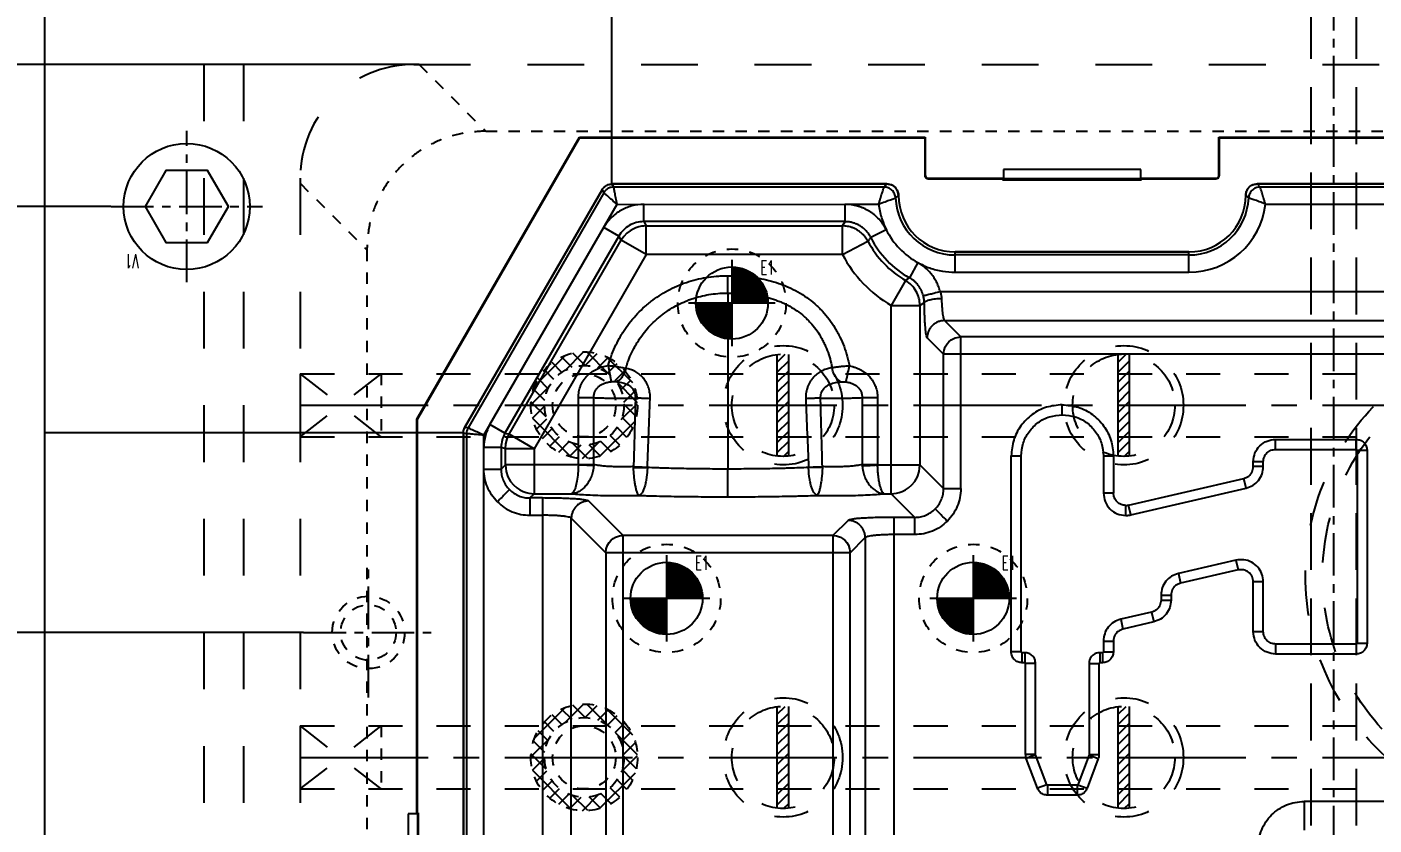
# Model space of a CAD drawing. Extents: x 14103 to 19353, y -3233 to 932.
# Drawn here: x 14376.8 to 14614, y 530.2 to 670.7 of the extents above; entities that cross this region are included whole.
import ezdxf
from ezdxf.enums import TextEntityAlignment as Align

# ---------------------------------------------------------------- set-up
doc = ezdxf.new("R2010")
doc.units = 0
doc.header["$LTSCALE"] = 20
doc.header["$MEASUREMENT"] = 0
for name, pattern in [('CENTER', [0.6, 0.375, -0.075, 0.075, -0.075]), ('HIDDEN', [0.2, 0.1, -0.1]), ('HIDDENX2', [0.75, 0.5, -0.25])]:
    doc.linetypes.add(name, pattern=pattern)
doc.layers.get('DEFPOINTS').update_dxf_attribs({"linetype": 'CONTINUOUS'})
for name, color, linetype in [('3a', 7, 'CONTINUOUS'), ('3a-ep', 7, 'CONTINUOUS'), ('AIR-POPPELS', 2, 'HIDDENX2'), ('DEFAULT_2', 8, 'HIDDEN'), ('DIM', 3, 'CONTINUOUS'), ('HIDDEN', 2, 'HIDDEN'), ('HOLD DOWN', 7, 'CONTINUOUS'), ('SCREW', 7, 'CONTINUOUS'), ('SUP', 4, 'HIDDEN'), ('WATER', 9, 'HIDDEN')]:
    doc.layers.add(name, color=color, linetype=linetype)
doc.styles.add('lxy2', font='txt.shx', dxfattribs={"width": 0.6})
doc.dimstyles.new('10', dxfattribs={"dimtxt": 10, "dimasz": 5, "dimexe": 2.5, "dimexo": 0, "dimgap": 1, "dimtad": 0, "dimdsep": 46, "dimtxsty": 'lxy2', "dimcen": -3, "dimclrd": 113, "dimclre": 113, "dimclrt": 3, "dimazin": 2, "dimtfac": 1, "dimtofl": 0, "dimtmove": 0, "dimatfit": 3, "dimfxl": 1, "dimtolj": 1, "dimtzin": 0, "dimarcsym": 0})

# ---------------------------------------------------------------- blocks, each defined once
blk = doc.blocks.new('*D125')
at = {"layer": 'DEFPOINTS', "color": 0}
for p in [(14184.04, 684.09), (14436.61, 684.09), (14749.94, 164.09)]:
    blk.add_point(p, dxfattribs=at)
at = {"layer": 'DIM', "color": 113, "lineweight": -2}
blk.add_line((14436.61, 684.09), (14184.04, 684.09), dxfattribs=at)
at = {"layer": 'DIM', "color": 3, "insert": (14175.54, 684.09), "char_height": 10, "attachment_point": 5, "style": 'lxy2'}
blk.add_mtext('\\A1;520', dxfattribs=at)
blk = doc.blocks.new('*D124')
at = {"layer": 'DEFPOINTS', "color": 0}
for p in [(14184.04, 709.09), (14399.94, 709.09), (14749.94, 164.09)]:
    blk.add_point(p, dxfattribs=at)
at = {"layer": 'DIM', "color": 113, "lineweight": -2}
blk.add_line((14399.94, 709.09), (14184.04, 709.09), dxfattribs=at)
at = {"layer": 'DIM', "color": 3, "insert": (14175.04, 709.09), "char_height": 10, "attachment_point": 5, "style": 'lxy2'}
blk.add_mtext('\\A1;545', dxfattribs=at)
blk = doc.blocks.new('*D123')
at = {"layer": 'DEFPOINTS', "color": 0}
for p in [(14184.04, 864.09), (14199.94, 864.09), (14749.94, 164.09)]:
    blk.add_point(p, dxfattribs=at)
at = {"layer": 'DIM', "color": 113, "lineweight": -2}
blk.add_line((14199.94, 864.09), (14184.04, 864.09), dxfattribs=at)
at = {"layer": 'DIM', "color": 3, "insert": (14176.04, 864.09), "char_height": 10, "attachment_point": 5, "style": 'lxy2'}
blk.add_mtext('\\A1;700', dxfattribs=at)
blk = doc.blocks.new('*D126')
at = {"layer": 'DEFPOINTS', "color": 0}
for p in [(14184.04, 639.09), (14391.61, 639.09), (14749.94, 164.09)]:
    blk.add_point(p, dxfattribs=at)
at = {"layer": 'DIM', "color": 113, "lineweight": -2}
blk.add_line((14391.61, 639.09), (14184.04, 639.09), dxfattribs=at)
at = {"layer": 'DIM', "color": 3, "insert": (14175.04, 639.09), "char_height": 10, "attachment_point": 5, "style": 'lxy2'}
blk.add_mtext('\\A1;475', dxfattribs=at)
blk = doc.blocks.new('*D122')
at = {"layer": 'DEFPOINTS', "color": 0}
for p in [(14184.04, 664.09), (14193.61, 664.09), (14749.94, 164.09)]:
    blk.add_point(p, dxfattribs=at)
at = {"layer": 'DIM', "color": 113, "lineweight": -2}
blk.add_line((14193.61, 664.09), (14184.04, 664.09), dxfattribs=at)
at = {"layer": 'DIM', "color": 3, "insert": (14176.04, 664.09), "char_height": 10, "attachment_point": 5, "style": 'lxy2'}
blk.add_mtext('\\A1;500', dxfattribs=at)
blk = doc.blocks.new('*D110')
at = {"layer": 'DEFPOINTS', "color": 0}
for p in [(14184.04, 664.09), (14445.86, 664.09), (14749.94, 164.09)]:
    blk.add_point(p, dxfattribs=at)
at = {"layer": 'DIM', "color": 113, "lineweight": -2}
blk.add_line((14445.86, 664.09), (14184.04, 664.09), dxfattribs=at)
at = {"layer": 'DIM', "color": 3, "insert": (14176.04, 664.09), "char_height": 10, "attachment_point": 5, "style": 'lxy2'}
blk.add_mtext('\\A1;500', dxfattribs=at)
blk = doc.blocks.new('*D83')
at = {"layer": 'DEFPOINTS', "color": 0}
for p in [(14184.04, 564.09), (14425.51, 564.09), (14749.94, 164.09)]:
    blk.add_point(p, dxfattribs=at)
at = {"layer": 'DIM', "color": 113, "lineweight": -2}
blk.add_line((14425.51, 564.09), (14184.04, 564.09), dxfattribs=at)
at = {"layer": 'DIM', "color": 3, "insert": (14176.04, 564.09), "char_height": 10, "attachment_point": 5, "style": 'lxy2'}
blk.add_mtext('\\A1;400', dxfattribs=at)
blk = doc.blocks.new('AC_LXY_BLK610')
at = {"layer": 'SCREW', "color": 1, "linetype": 'CENTER'}
for p, q in [((0, 13.33), (0, -13.34)), ((13.33, 0), (-13.34, 0))]:
    blk.add_line(p, q, dxfattribs=at)
at = {"layer": 'SCREW', "color": 0, "linetype": 'ByBlock'}
blk.add_lwpolyline([(-3.67, 6.35), (-7.33, 0), (-3.67, -6.35), (3.67, -6.35), (7.33, 0), (3.67, 6.35)], close=True, dxfattribs=at)
blk.add_circle((0, 0), 11.11, dxfattribs=at)
at = {"layer": 'SCREW', "style": 'lxy2', "width": 0.6}
blk.add_text('V1', height=2.5, dxfattribs=at).set_placement((9.63, 9.63), align=Align.MIDDLE_CENTER)

msp = doc.modelspace()

# ---------------------------------------------------------------- hatches: boundary and pattern name
at = {"layer": 'WATER', "linetype": 'ByBlock'}
h = msp.add_hatch(dxfattribs=at)
h.set_pattern_fill('ANSI37', color=256, scale=15, angle=90, style=0)
h.set_pattern_definition([(225, (15216.2355, 15809.0324), (-1.32582521, 1.32582521), []), (135, (15216.2355, 15809.0324), (1.32582521, 1.32582521), [])])
edge = h.paths.add_edge_path(flags=16)
edge.add_arc((14474.941, 604.09), 7, 0, 360)
edge = h.paths.add_edge_path()
edge.add_arc((14474.941, 604.09), 9.396, 0, 360)
at = {"layer": 'WATER', "linetype": 'Continuous'}
h = msp.add_hatch(dxfattribs=at)
h.set_pattern_fill('ANSI31', color=4, scale=10, style=0)
h.set_pattern_definition([(45, (13074.4322, 2284.9012), (-0.8838835, 0.8838835), [])])
h.paths.add_polyline_path([(14510.942, 613.035, 0.0278424), (14509.942, 613.09), (14509.942, 609.65), (14510.942, 609.65)])
h.paths.add_polyline_path([(14509.942, 613.09, 0.0278424), (14508.942, 613.035), (14508.942, 609.65), (14509.942, 609.65)])
h.paths.add_polyline_path([(14509.942, 609.65), (14508.942, 609.65), (14508.942, 604.09), (14509.942, 604.09)])
h.paths.add_polyline_path([(14510.942, 609.65), (14509.942, 609.65), (14509.942, 604.09), (14510.942, 604.09)])
h.paths.add_polyline_path([(14510.942, 604.09), (14509.942, 604.09), (14509.942, 598.53), (14510.942, 598.53)])
h.paths.add_polyline_path([(14509.942, 604.09), (14508.942, 604.09), (14508.942, 598.53), (14509.942, 598.53)])
h.paths.add_polyline_path([(14509.942, 598.53), (14508.942, 598.53), (14508.942, 595.146, 0.0278424), (14509.942, 595.09)])
h.paths.add_polyline_path([(14510.942, 598.53), (14509.942, 598.53), (14509.942, 595.09, 0.0278424), (14510.942, 595.146)])
h = msp.add_hatch(dxfattribs=at)
h.set_pattern_fill('ANSI31', color=4, scale=10, style=0)
h.set_pattern_definition([(45, (13134.4322, 2284.9012), (-0.8838835, 0.8838835), [])])
h.paths.add_polyline_path([(14570.942, 613.035, 0.0278424), (14569.942, 613.09), (14569.942, 609.65), (14570.942, 609.65)])
h.paths.add_polyline_path([(14569.942, 613.09, 0.0278424), (14568.942, 613.035), (14568.942, 609.65), (14569.942, 609.65)])
h.paths.add_polyline_path([(14569.942, 609.65), (14568.942, 609.65), (14568.942, 604.09), (14569.942, 604.09)])
h.paths.add_polyline_path([(14570.942, 609.65), (14569.942, 609.65), (14569.942, 604.09), (14570.942, 604.09)])
h.paths.add_polyline_path([(14570.942, 604.09), (14569.942, 604.09), (14569.942, 598.53), (14570.942, 598.53)])
h.paths.add_polyline_path([(14569.942, 604.09), (14568.942, 604.09), (14568.942, 598.53), (14569.942, 598.53)])
h.paths.add_polyline_path([(14569.942, 598.53), (14568.942, 598.53), (14568.942, 595.146, 0.0278424), (14569.942, 595.09)])
h.paths.add_polyline_path([(14570.942, 598.53), (14569.942, 598.53), (14569.942, 595.09, 0.0278424), (14570.942, 595.146)])
at = {"layer": 'WATER', "linetype": 'ByBlock'}
h = msp.add_hatch(dxfattribs=at)
h.set_pattern_fill('ANSI37', color=256, scale=15, angle=90, style=0)
h.set_pattern_definition([(225, (15216.2355, 15747.0324), (-1.32582521, 1.32582521), []), (135, (15216.2355, 15747.0324), (1.32582521, 1.32582521), [])])
edge = h.paths.add_edge_path(flags=16)
edge.add_arc((14474.941, 542.09), 7, 0, 360)
edge = h.paths.add_edge_path()
edge.add_arc((14474.941, 542.09), 9.396, 0, 360)
at = {"layer": 'WATER', "linetype": 'Continuous'}
h = msp.add_hatch(dxfattribs=at)
h.set_pattern_fill('ANSI31', color=4, scale=10, style=0)
h.set_pattern_definition([(45, (13074.4322, 2222.9012), (-0.8838835, 0.8838835), [])])
h.paths.add_polyline_path([(14510.942, 551.035, 0.0278424), (14509.942, 551.09), (14509.942, 547.65), (14510.942, 547.65)])
h.paths.add_polyline_path([(14509.942, 551.09, 0.0278424), (14508.942, 551.035), (14508.942, 547.65), (14509.942, 547.65)])
h.paths.add_polyline_path([(14509.942, 547.65), (14508.942, 547.65), (14508.942, 542.09), (14509.942, 542.09)])
h.paths.add_polyline_path([(14510.942, 547.65), (14509.942, 547.65), (14509.942, 542.09), (14510.942, 542.09)])
h.paths.add_polyline_path([(14510.942, 542.09), (14509.942, 542.09), (14509.942, 536.53), (14510.942, 536.53)])
h.paths.add_polyline_path([(14509.942, 542.09), (14508.942, 542.09), (14508.942, 536.53), (14509.942, 536.53)])
h.paths.add_polyline_path([(14509.942, 536.53), (14508.942, 536.53), (14508.942, 533.146, 0.0278424), (14509.942, 533.09)])
h.paths.add_polyline_path([(14510.942, 536.53), (14509.942, 536.53), (14509.942, 533.09, 0.0278424), (14510.942, 533.146)])
h = msp.add_hatch(dxfattribs=at)
h.set_pattern_fill('ANSI31', color=4, scale=10, style=0)
h.set_pattern_definition([(45, (13134.4322, 2222.9012), (-0.8838835, 0.8838835), [])])
h.paths.add_polyline_path([(14570.942, 551.035, 0.0278424), (14569.942, 551.09), (14569.942, 547.65), (14570.942, 547.65)])
h.paths.add_polyline_path([(14569.942, 551.09, 0.0278424), (14568.942, 551.035), (14568.942, 547.65), (14569.942, 547.65)])
h.paths.add_polyline_path([(14569.942, 547.65), (14568.942, 547.65), (14568.942, 542.09), (14569.942, 542.09)])
h.paths.add_polyline_path([(14570.942, 547.65), (14569.942, 547.65), (14569.942, 542.09), (14570.942, 542.09)])
h.paths.add_polyline_path([(14570.942, 542.09), (14569.942, 542.09), (14569.942, 536.53), (14570.942, 536.53)])
h.paths.add_polyline_path([(14569.942, 542.09), (14568.942, 542.09), (14568.942, 536.53), (14569.942, 536.53)])
h.paths.add_polyline_path([(14569.942, 536.53), (14568.942, 536.53), (14568.942, 533.146, 0.0278424), (14569.942, 533.09)])
h.paths.add_polyline_path([(14570.942, 536.53), (14569.942, 536.53), (14569.942, 533.09, 0.0278424), (14570.942, 533.146)])

# ---------------------------------------------------------------- linework, layer by layer
at = {"layer": '3a', "color": 4, "linetype": 'Continuous'}
for p, q in [((14445.458, 601.631), (14474.117, 651.271)), ((14445.564, 601.603), (14474.179, 651.164)), ((14474.117, 651.271), (14535.001, 651.271)), ((14474.117, 651.271), (14474.179, 651.164)), ((14474.179, 651.164), (14534.894, 651.164)), ((14535.001, 651.271), (14534.894, 651.164)), ((14534.894, 651.164), (14534.894, 644.584)), ((14535.001, 651.271), (14535.001, 644.584)), ((14586.691, 651.271), (14738.896, 651.271)), ((14586.691, 644.584), (14586.691, 651.271)), ((14586.798, 651.164), (14586.691, 651.271)), ((14586.798, 651.164), (14738.896, 651.164)), ((14586.798, 644.584), (14586.798, 651.164)), ((14548.764, 645.599), (14548.754, 643.97)), ((14572.928, 645.599), (14548.764, 645.599)), ((14572.938, 643.97), (14572.928, 645.599)), ((14479.828, 643.057), (14528.249, 643.057)), ((14480.137, 642.522), (14479.828, 643.057)), ((14528.249, 643.057), (14527.726, 642.522)), ((14535.51, 644.077), (14548.666, 644.077)), ((14535.51, 643.97), (14548.595, 643.97)), ((14548.595, 643.811), (14548.595, 643.97)), ((14548.595, 643.811), (14573.097, 643.811)), ((14548.644, 644.043), (14548.666, 644.077)), ((14548.666, 643.882), (14548.754, 643.97)), ((14572.938, 643.97), (14548.754, 643.97)), ((14573.026, 643.882), (14572.938, 643.97)), ((14573.026, 644.077), (14586.182, 644.077)), ((14573.048, 644.043), (14573.026, 644.077)), ((14573.097, 643.97), (14586.182, 643.97)), ((14573.097, 643.811), (14573.097, 643.97)), ((14593.444, 643.057), (14663.492, 643.057)), ((14593.966, 642.522), (14593.444, 643.057)), ((14453.943, 600.252), (14478.071, 642.043)), ((14478.38, 641.508), (14454.479, 600.109)), ((14478.071, 642.043), (14478.38, 641.508)), ((14527.726, 642.522), (14480.137, 642.522)), ((14658.913, 642.522), (14593.966, 642.522)), ((14458.346, 600.702), (14480.723, 639.479)), ((14480.723, 639.479), (14520.877, 639.47)), ((14485.41, 636.423), (14485.41, 639.47)), ((14520.803, 639.474), (14526.793, 639.479)), ((14520.877, 636.423), (14520.877, 639.47)), ((14594.9, 639.479), (14658.206, 639.479)), ((14520.877, 636.423), (14485.41, 636.423)), ((14485.41, 636.423), (14485.843, 635.673)), ((14520.42, 635.673), (14520.877, 636.423)), ((14481.026, 633.891), (14460.984, 599.178)), ((14481.026, 633.891), (14478.387, 635.415)), ((14481.458, 633.142), (14481.026, 633.891)), ((14485.843, 635.673), (14520.42, 635.673)), ((14485.843, 630.611), (14485.843, 635.673)), ((14520.42, 630.611), (14520.42, 635.673)), ((14528.127, 634.993), (14525.403, 633.628)), ((14461.734, 598.978), (14481.458, 633.142)), ((14485.843, 630.611), (14481.458, 633.142)), ((14520.42, 630.611), (14524.898, 632.972)), ((14540.264, 631.086), (14581.428, 631.086)), ((14540.264, 627.508), (14540.264, 631.086)), ((14581.428, 627.508), (14581.428, 631.086)), ((14485.843, 630.611), (14466.118, 596.446)), ((14520.42, 630.611), (14485.843, 630.611)), ((14533.678, 629.203), (14532.199, 626.539)), ((14581.428, 630.551), (14540.264, 630.551)), ((14500.252, 623.856), (14500.255, 626.907)), ((14540.264, 627.508), (14581.428, 627.508)), ((14531.537, 626.054), (14528.993, 621.676)), ((14623.273, 624.065), (14537.604, 624.065)), ((14528.993, 588.514), (14528.993, 621.676)), ((14528.993, 621.676), (14534.056, 621.676)), ((14534.822, 622.122), (14534.056, 621.676)), ((14534.056, 621.676), (14534.056, 593.577)), ((14538.371, 619.002), (14622.744, 619.002)), ((14541.25, 616.123), (14538.371, 619.002)), ((14538.212, 613.086), (14535.334, 615.965)), ((14541.25, 589.421), (14541.25, 616.123)), ((14619.866, 616.123), (14541.25, 616.123)), ((14622.903, 613.086), (14538.212, 613.086)), ((14538.212, 589.421), (14538.212, 613.086)), ((14479.165, 611.1), (14479.659, 608.237)), ((14473.906, 605.44), (14476.619, 605.44)), ((14473.906, 593.654), (14473.906, 605.44)), ((14476.619, 593.654), (14476.619, 605.44)), ((14523.885, 605.44), (14526.598, 605.44)), ((14523.885, 605.44), (14523.885, 593.654)), ((14526.598, 605.44), (14526.598, 593.654)), ((14559.122, 602.416), (14559.122, 604.174)), ((14445.458, 532.245), (14445.458, 601.631)), ((14445.458, 601.631), (14445.564, 601.603)), ((14445.564, 532.316), (14445.564, 601.603)), ((14454.479, 600.109), (14453.943, 600.252)), ((14457.25, 598.822), (14458.384, 600.766)), ((14460.984, 599.178), (14458.346, 600.702)), ((14453.671, 286.674), (14453.671, 599.238)), ((14453.671, 599.238), (14454.207, 599.094)), ((14454.207, 599.094), (14454.207, 286.674)), ((14457.25, 286.674), (14457.25, 598.822)), ((14460.984, 599.178), (14461.734, 598.978)), ((14466.118, 596.446), (14461.734, 598.978)), ((14596.677, 598.084), (14610.886, 598.084)), ((14596.677, 596.326), (14596.677, 598.084)), ((14610.886, 596.326), (14610.886, 598.084)), ((14460.306, 596.647), (14457.259, 596.647)), ((14461.055, 596.446), (14460.306, 596.647)), ((14460.306, 596.647), (14460.306, 592.828)), ((14466.118, 596.446), (14461.055, 596.446)), ((14461.055, 593.577), (14461.055, 596.446)), ((14466.118, 596.446), (14466.118, 588.514)), ((14596.677, 596.326), (14610.886, 596.326)), ((14611.023, 596.189), (14611.023, 562.189)), ((14611.023, 596.189), (14612.781, 596.189)), ((14612.781, 596.189), (14612.781, 562.189)), ((14460.306, 592.828), (14461.055, 593.577)), ((14473.905, 593.577), (14461.055, 593.577)), ((14473.906, 593.654), (14476.619, 593.654)), ((14523.885, 593.654), (14526.598, 593.654)), ((14526.6, 593.577), (14534.056, 593.577)), ((14534.056, 593.577), (14538.212, 589.421)), ((14550.123, 595.175), (14551.881, 595.175)), ((14550.123, 560.666), (14550.123, 595.175)), ((14551.881, 560.666), (14551.881, 595.175)), ((14566.363, 595.175), (14568.121, 595.175)), ((14566.363, 595.175), (14566.363, 588.624)), ((14568.121, 595.175), (14568.121, 588.624)), ((14594.511, 594.16), (14592.753, 594.16)), ((14592.753, 593.311), (14592.753, 594.16)), ((14594.511, 593.311), (14592.753, 593.311)), ((14594.511, 593.311), (14594.511, 594.16)), ((14457.259, 592.828), (14460.306, 592.828)), ((14500.254, 587.975), (14500.252, 592.861)), ((14570.774, 586.514), (14591.074, 591.201)), ((14591.47, 589.488), (14591.074, 591.201)), ((14465.369, 587.765), (14466.118, 588.514)), ((14466.118, 588.514), (14472.749, 588.514)), ((14527.755, 588.514), (14528.993, 588.514)), ((14528.993, 588.514), (14533.15, 584.358)), ((14538.212, 589.421), (14541.25, 589.421)), ((14568.121, 588.624), (14566.363, 588.624)), ((14571.17, 584.801), (14591.47, 589.488)), ((14467.603, 587.765), (14465.369, 587.765)), ((14465.369, 587.765), (14465.369, 584.727)), ((14467.603, 587.765), (14467.603, 424.953)), ((14481.777, 581.163), (14475.703, 587.237)), ((14571.17, 584.801), (14570.774, 586.514)), ((14465.369, 584.727), (14467.603, 584.727)), ((14472.666, 425.481), (14472.666, 584.199)), ((14472.666, 584.199), (14478.739, 578.126)), ((14521.394, 583.83), (14518.728, 581.163)), ((14529.495, 425.322), (14529.495, 584.358)), ((14533.15, 584.358), (14529.495, 584.358)), ((14533.15, 581.321), (14533.15, 584.358)), ((14518.728, 581.163), (14481.777, 581.163)), ((14481.777, 428.517), (14481.777, 581.163)), ((14518.728, 581.163), (14518.728, 428.517)), ((14533.15, 581.321), (14529.495, 581.321)), ((14521.765, 578.126), (14524.432, 580.792)), ((14524.432, 580.792), (14524.432, 428.888)), ((14521.765, 578.126), (14478.739, 578.126)), ((14478.739, 578.126), (14478.739, 431.555)), ((14521.765, 431.555), (14521.765, 578.126)), ((14589.704, 576.821), (14579.554, 574.478)), ((14589.704, 576.821), (14590.1, 575.108)), ((14579.554, 574.478), (14579.95, 572.765)), ((14590.1, 575.108), (14579.95, 572.765)), ((14594.511, 572.998), (14592.753, 572.998)), ((14592.753, 564.218), (14592.753, 572.998)), ((14594.511, 564.218), (14594.511, 572.998)), ((14576.513, 570.655), (14578.271, 570.655)), ((14576.513, 570.655), (14576.513, 569.769)), ((14576.513, 569.769), (14578.271, 569.769)), ((14578.271, 570.655), (14578.271, 569.769)), ((14574.834, 567.659), (14569.404, 566.405)), ((14574.834, 567.659), (14575.23, 565.946)), ((14569.404, 566.405), (14569.8, 564.692)), ((14575.23, 565.946), (14569.8, 564.692)), ((14566.363, 562.582), (14568.121, 562.582)), ((14566.363, 562.582), (14566.363, 560.666)), ((14568.121, 562.582), (14568.121, 560.666)), ((14594.511, 564.218), (14592.753, 564.218)), ((14611.023, 562.189), (14612.781, 562.189)), ((14551.881, 560.666), (14550.123, 560.666)), ((14552.524, 560.529), (14552.018, 560.529)), ((14552.018, 560.529), (14552.018, 558.771)), ((14552.524, 560.529), (14552.524, 558.771)), ((14566.226, 560.529), (14565.721, 560.529)), ((14565.721, 560.529), (14565.721, 558.771)), ((14566.226, 560.529), (14566.226, 558.771)), ((14566.363, 560.666), (14568.121, 560.666)), ((14610.886, 562.052), (14596.677, 562.052)), ((14596.677, 562.052), (14596.677, 560.294)), ((14610.886, 560.294), (14596.677, 560.294)), ((14610.886, 562.052), (14610.886, 560.294)), ((14552.524, 558.771), (14552.018, 558.771)), ((14552.661, 542.579), (14552.661, 558.634)), ((14554.419, 558.634), (14552.661, 558.634)), ((14554.419, 542.555), (14554.419, 558.634)), ((14563.826, 558.634), (14563.826, 542.555)), ((14563.826, 558.634), (14565.584, 558.634)), ((14565.584, 558.634), (14565.584, 542.579)), ((14566.226, 558.771), (14565.721, 558.771)), ((14554.419, 542.579), (14552.661, 542.579)), ((14554.427, 542.531), (14552.781, 541.914)), ((14554.753, 536.656), (14552.781, 541.914)), ((14556.399, 537.273), (14554.419, 542.555)), ((14563.826, 542.555), (14561.845, 537.273)), ((14565.463, 541.914), (14563.491, 536.656)), ((14563.817, 542.531), (14565.463, 541.914)), ((14563.826, 542.579), (14565.584, 542.579)), ((14556.399, 537.273), (14554.753, 536.656)), ((14561.717, 537.184), (14556.528, 537.184)), ((14556.528, 537.184), (14556.528, 535.426)), ((14561.717, 537.184), (14561.717, 535.426)), ((14561.845, 537.273), (14563.491, 536.656)), ((14561.717, 535.426), (14556.528, 535.426)), ((14622.903, 534.332), (14601.713, 534.332)), ((14601.713, 534.332), (14601.713, 529.27)), ((14445.564, 532.157), (14443.935, 532.147)), ((14443.935, 532.147), (14443.935, 507.983)), ((14445.491, 532.267), (14445.458, 532.245)), ((14445.723, 532.316), (14445.564, 532.316)), ((14445.652, 532.245), (14445.564, 532.157)), ((14445.564, 532.157), (14445.564, 507.973)), ((14445.723, 532.316), (14445.723, 507.814))]:
    msp.add_line(p, q, dxfattribs=at)
for points in [[(14485.843, 635.673), (14485.419, 635.654), (14484.999, 635.601), (14484.543, 635.501), (14484.052, 635.342), (14483.535, 635.112), (14483, 634.795), (14482.461, 634.373), (14481.937, 633.828), (14481.458, 633.142)], [(14538.212, 613.086), (14538.3, 613.797), (14538.518, 614.402), (14538.82, 614.897), (14539.168, 615.288), (14539.537, 615.586), (14539.908, 615.804), (14540.269, 615.956), (14540.611, 616.053), (14540.925, 616.104), (14541.25, 616.123)], [(14461.055, 596.446), (14461.133, 597.325), (14461.361, 598.177), (14461.734, 598.978)], [(14610.886, 596.326), (14610.955, 596.308), (14611.005, 596.258), (14611.023, 596.189)], [(14461.055, 593.577), (14461.188, 592.45), (14461.517, 591.487), (14461.972, 590.692), (14462.499, 590.054), (14463.06, 589.557), (14463.627, 589.182), (14464.183, 588.908), (14464.714, 588.72), (14465.209, 588.601), (14465.657, 588.538), (14466.118, 588.514)], [(14528.993, 588.514), (14529.471, 588.539), (14529.922, 588.605), (14530.415, 588.725), (14530.943, 588.914), (14531.495, 589.188), (14532.06, 589.563), (14532.618, 590.06), (14533.142, 590.696), (14533.596, 591.49), (14533.924, 592.451), (14534.056, 593.577)], [(14478.739, 578.126), (14478.827, 578.837), (14479.045, 579.441), (14479.347, 579.936), (14479.695, 580.327), (14480.064, 580.626), (14480.435, 580.844), (14480.796, 580.996), (14481.138, 581.092), (14481.452, 581.144), (14481.777, 581.163)], [(14518.728, 581.163), (14519.038, 581.146), (14519.356, 581.094), (14519.702, 580.998), (14520.066, 580.846), (14520.44, 580.626), (14520.81, 580.327), (14521.159, 579.935), (14521.46, 579.439), (14521.678, 578.835), (14521.765, 578.126)], [(14611.023, 562.189), (14611.005, 562.12), (14610.955, 562.07), (14610.886, 562.052)], [(14552.018, 560.529), (14551.95, 560.548), (14551.9, 560.598), (14551.881, 560.666)], [(14566.363, 560.666), (14566.345, 560.598), (14566.295, 560.548), (14566.226, 560.529)], [(14552.661, 558.634), (14552.642, 558.703), (14552.592, 558.753), (14552.524, 558.771)], [(14565.721, 558.771), (14565.652, 558.753), (14565.602, 558.703), (14565.584, 558.634)], [(14556.528, 537.184), (14556.474, 537.195), (14556.428, 537.227), (14556.399, 537.273)], [(14561.845, 537.273), (14561.816, 537.227), (14561.771, 537.195), (14561.717, 537.184)]]:
    msp.add_lwpolyline(points, dxfattribs=at)
for centre, radius, start, end in [((14540.264, 641.073), 10.522, 182.64842, 270), ((14540.264, 641.073), 9.987, 180.21253, 270), ((14581.428, 641.073), 9.987, 270, 359.78747), ((14581.428, 641.073), 10.522, 270, 357.35158), ((14581.428, 641.073), 13.565, 270, 353.25051), ((14540.264, 641.073), 16.621, 206.61093, 240.97334), ((14540.264, 641.073), 13.575, 206.61093, 240.97334), ((14540.264, 641.073), 17.371, 207.79898, 239.84028), ((14540.264, 641.073), 22.433, 207.79898, 239.84028)]:
    msp.add_arc(centre, radius, start, end, dxfattribs=at)
for points in [[(14478.071, 642.043), (14478.524, 642.583), (14479.134, 642.935), (14479.828, 643.057)], [(14528.249, 643.057), (14529.023, 642.904), (14529.681, 642.466), (14530.121, 641.81), (14530.277, 641.036)], [(14534.894, 644.584), (14534.977, 644.276), (14535.199, 644.054), (14535.51, 643.97)], [(14535.001, 644.584), (14535.073, 644.324), (14535.261, 644.141), (14535.51, 644.077)], [(14586.182, 644.077), (14586.444, 644.149), (14586.627, 644.337), (14586.691, 644.584)], [(14586.182, 643.97), (14586.492, 644.053), (14586.714, 644.275), (14586.798, 644.584)], [(14591.415, 641.036), (14591.572, 641.81), (14592.012, 642.466), (14592.669, 642.904), (14593.444, 643.057)], [(14480.137, 642.522), (14479.612, 642.452), (14479.123, 642.25), (14478.703, 641.927), (14478.38, 641.508)], [(14480.723, 639.479), (14479.837, 640.246), (14479.086, 640.896), (14478.578, 641.336), (14478.38, 641.508)], [(14480.723, 639.479), (14480.511, 640.582), (14480.32, 641.574), (14480.189, 642.254), (14480.137, 642.522)], [(14526.793, 639.479), (14526.947, 639.996), (14527.024, 640.252), (14527.1, 640.503), (14527.247, 640.986), (14527.513, 641.845), (14527.595, 642.107), (14527.726, 642.522)], [(14526.793, 639.479), (14527.914, 639.938), (14528.864, 640.29), (14529.505, 640.507), (14529.753, 640.587)], [(14529.753, 640.587), (14529.698, 640.969), (14529.572, 641.333), (14529.379, 641.668), (14529.127, 641.96), (14528.823, 642.198), (14528.481, 642.376), (14528.11, 642.485), (14527.726, 642.522)], [(14530.277, 641.036), (14529.931, 640.74), (14529.754, 640.586)], [(14591.939, 640.587), (14591.589, 640.888), (14591.414, 641.035)], [(14593.966, 642.522), (14593.582, 642.485), (14593.212, 642.376), (14592.869, 642.198), (14592.566, 641.96), (14592.313, 641.668), (14592.12, 641.333), (14591.994, 640.969), (14591.939, 640.587)], [(14594.9, 639.479), (14593.779, 639.938), (14592.828, 640.29), (14592.188, 640.507), (14591.939, 640.587)], [(14594.9, 639.479), (14594.745, 639.996), (14594.669, 640.252), (14594.593, 640.503), (14594.446, 640.986), (14594.179, 641.845), (14594.097, 642.107), (14593.966, 642.522)], [(14485.479, 639.46), (14485.41, 639.46), (14483.313, 639.184), (14481.36, 638.376), (14479.683, 637.088), (14478.395, 635.41), (14478.358, 635.346)], [(14528.14, 634.947), (14528.119, 634.988), (14527.849, 635.484), (14527.701, 635.725), (14527.545, 635.959), (14526.85, 636.832), (14526.04, 637.602), (14525.82, 637.778), (14525.594, 637.946), (14525.129, 638.255), (14524.142, 638.774), (14523.621, 638.982), (14523.354, 639.073), (14523.085, 639.154), (14521.994, 639.383), (14520.877, 639.46), (14520.803, 639.46)], [(14526.793, 639.479), (14527.265, 637.187), (14528.145, 634.95)], [(14485.41, 636.423), (14484.099, 636.252), (14482.877, 635.747), (14481.829, 634.942), (14481.026, 633.891)], [(14525.403, 633.628), (14525.235, 633.938), (14525.045, 634.235), (14524.612, 634.782), (14524.106, 635.264), (14523.827, 635.479), (14523.536, 635.672), (14522.919, 635.996), (14522.593, 636.126), (14522.258, 636.233), (14521.576, 636.376), (14520.877, 636.423)], [(14524.898, 632.972), (14524.424, 633.705), (14523.895, 634.287), (14523.344, 634.738), (14522.796, 635.076), (14522.265, 635.321), (14521.761, 635.489), (14521.293, 635.595), (14520.867, 635.652), (14520.42, 635.673)], [(14524.898, 632.972), (14525.068, 633.194), (14525.236, 633.413), (14525.403, 633.628)], [(14537.604, 624.065), (14537.361, 624.865), (14537.209, 625.254), (14537.038, 625.634), (14536.641, 626.36), (14536.172, 627.041), (14535.91, 627.365), (14535.631, 627.676), (14535.031, 628.248), (14534.379, 628.755), (14533.673, 629.195), (14533.608, 629.231)], [(14533.614, 629.242), (14535.787, 628.27), (14538.005, 627.695), (14540.264, 627.508)], [(14479.165, 611.1), (14479.655, 612.646), (14480.326, 614.302), (14481.134, 615.905), (14481.358, 616.297), (14481.591, 616.685), (14482.079, 617.443), (14483.14, 618.885), (14484.316, 620.229), (14485.607, 621.475), (14485.948, 621.771), (14486.296, 622.06), (14487.007, 622.613), (14488.487, 623.62), (14490.039, 624.497), (14491.665, 625.243), (14492.505, 625.567), (14492.932, 625.717), (14493.361, 625.858), (14496.848, 626.658), (14498.626, 626.85), (14499.524, 626.895), (14499.975, 626.905), (14500.2, 626.906), (14500.229, 626.907), (14500.243, 626.907), (14500.25, 626.907), (14500.254, 626.907)], [(14500.254, 626.906), (14503.899, 626.716), (14507.465, 626.08), (14509.213, 625.559), (14510.076, 625.24), (14510.505, 625.065), (14510.929, 624.881), (14514.111, 623.071), (14515.558, 621.931), (14516.238, 621.305), (14516.88, 620.648), (14518.054, 619.246), (14519.084, 617.728), (14519.319, 617.331), (14519.544, 616.926), (14519.965, 616.105), (14520.685, 614.416), (14521.25, 612.67), (14521.477, 611.777), (14521.576, 611.325), (14521.633, 611.045)], [(14532.199, 626.539), (14531.982, 626.379), (14531.761, 626.217), (14531.537, 626.054)], [(14534.658, 623.334), (14534.507, 623.834), (14534.412, 624.077), (14534.304, 624.315), (14534.056, 624.769), (14533.763, 625.194), (14533.599, 625.396), (14533.425, 625.591), (14533.049, 625.948), (14532.641, 626.265), (14532.199, 626.539)], [(14534.056, 621.676), (14533.888, 622.958), (14533.411, 624.141), (14532.591, 625.234), (14531.537, 626.054)], [(14537.604, 624.065), (14536.527, 623.797), (14535.597, 623.567), (14534.944, 623.405), (14534.658, 623.334)], [(14537.604, 624.065), (14537.788, 623.458), (14537.859, 622.851)], [(14482.255, 610.591), (14482.581, 611.598), (14483.151, 613.021), (14483.838, 614.398), (14484.028, 614.734), (14484.226, 615.067), (14484.64, 615.718), (14485.543, 616.955), (14486.544, 618.109), (14487.643, 619.177), (14487.934, 619.431), (14488.23, 619.679), (14488.838, 620.155), (14490.101, 621.02), (14491.43, 621.774), (14492.823, 622.417), (14493.545, 622.696), (14493.912, 622.826), (14494.281, 622.947), (14497.292, 623.64), (14498.837, 623.806), (14499.619, 623.845), (14500.252, 623.856)], [(14500.252, 623.856), (14500.252, 618.47), (14500.252, 612.512), (14500.252, 606.197)], [(14500.252, 623.856), (14503.57, 623.704), (14506.729, 623.188), (14508.25, 622.76), (14508.995, 622.498), (14509.364, 622.354), (14509.728, 622.202), (14512.432, 620.699), (14513.647, 619.747), (14514.215, 619.222), (14514.749, 618.67), (14515.722, 617.487), (14516.57, 616.2), (14516.763, 615.862), (14516.948, 615.517), (14517.291, 614.815), (14517.875, 613.367), (14518.328, 611.862), (14518.508, 611.089), (14518.582, 610.719)], [(14534.822, 622.122), (14534.773, 622.727), (14534.658, 623.334)], [(14537.859, 622.851), (14537.291, 622.829), (14536.742, 622.782), (14536.233, 622.712), (14535.781, 622.621), (14535.402, 622.512), (14534.999, 622.325), (14534.822, 622.122)], [(14535.334, 615.965), (14535.245, 616.153), (14535.16, 616.538), (14535.08, 617.109), (14535.008, 617.852), (14534.944, 618.748), (14534.891, 619.776), (14534.85, 620.91), (14534.822, 622.122)], [(14537.859, 622.851), (14537.888, 622.093), (14537.929, 621.384), (14537.982, 620.742), (14538.045, 620.182), (14538.118, 619.717), (14538.198, 619.361), (14538.283, 619.12), (14538.371, 619.002)], [(14538.371, 619.002), (14537.78, 618.941), (14537.212, 618.767), (14536.688, 618.485), (14536.228, 618.107), (14535.851, 617.648), (14535.569, 617.124), (14535.394, 616.555), (14535.334, 615.965)], [(14473.906, 605.44), (14473.932, 605.97), (14474.009, 606.491), (14474.135, 607), (14474.312, 607.499), (14474.535, 607.977), (14474.802, 608.429), (14475.11, 608.854), (14475.28, 609.056), (14475.46, 609.251), (14476.256, 609.937), (14476.697, 610.225), (14477.164, 610.475), (14478.141, 610.858), (14478.647, 610.995), (14479.165, 611.1)], [(14479.165, 611.1), (14479.566, 611.062), (14479.972, 611.015), (14480.771, 610.897), (14481.16, 610.829), (14481.541, 610.754), (14481.908, 610.675), (14482.255, 610.591)], [(14482.255, 610.591), (14482.007, 609.804), (14481.643, 609.117), (14481.19, 608.581), (14480.683, 608.235)], [(14486.506, 606.197), (14486.301, 607.105), (14486.221, 607.343), (14485.8, 608.231), (14485.536, 608.632), (14485.242, 608.995), (14484.921, 609.323), (14484.576, 609.614), (14483.838, 610.075), (14483.45, 610.252), (14483.055, 610.394), (14482.656, 610.505), (14482.255, 610.591)], [(14518.582, 610.719), (14518.166, 610.635), (14517.751, 610.526), (14516.933, 610.217), (14516.532, 610.009), (14516.141, 609.759), (14515.42, 609.144), (14515.094, 608.773), (14514.801, 608.368), (14514.327, 607.461), (14514.234, 607.214), (14514.127, 606.881)], [(14518.582, 610.719), (14519.282, 610.837), (14519.655, 610.888), (14520.042, 610.934), (14520.835, 611.005), (14521.633, 611.045)], [(14520.084, 608.226), (14519.582, 608.601), (14519.142, 609.174), (14518.799, 609.899), (14518.582, 610.719)], [(14521.047, 608.212), (14521.175, 608.833), (14521.383, 609.837), (14521.633, 611.045)], [(14521.633, 611.045), (14522.13, 610.926), (14522.376, 610.854), (14522.618, 610.775), (14523.547, 610.371), (14523.986, 610.115), (14524.199, 609.972), (14524.404, 609.822), (14525.15, 609.139), (14525.318, 608.947), (14525.477, 608.747), (14525.766, 608.329), (14526.222, 607.426), (14526.31, 607.186), (14526.386, 606.942), (14526.503, 606.45), (14526.598, 605.44)], [(14476.619, 605.44), (14476.631, 605.706), (14476.669, 605.966), (14476.734, 606.22), (14476.826, 606.469), (14476.943, 606.708), (14477.084, 606.932), (14477.248, 607.143), (14477.436, 607.341), (14477.873, 607.679), (14478.121, 607.82), (14478.391, 607.942), (14478.982, 608.126), (14479.308, 608.19), (14479.659, 608.237)], [(14479.659, 608.237), (14480.171, 608.262), (14480.683, 608.235)], [(14480.683, 608.235), (14481.751, 608.045), (14482.68, 607.666), (14483.417, 607.024), (14483.845, 606.196), (14483.953, 605.358)], [(14516.55, 605.358), (14516.673, 606.225), (14517.147, 607.046), (14517.921, 607.665), (14518.925, 608.039), (14520.084, 608.226)], [(14520.084, 608.226), (14521.047, 608.212)], [(14521.047, 608.212), (14521.374, 608.157), (14521.681, 608.086), (14522.233, 607.892), (14522.484, 607.766), (14522.717, 607.623), (14523.125, 607.285), (14523.301, 607.091), (14523.454, 606.883), (14523.694, 606.432), (14523.779, 606.191), (14523.839, 605.945), (14523.885, 605.44)], [(14476.619, 605.44), (14477.16, 605.413), (14477.903, 605.387), (14478.785, 605.367), (14479.775, 605.352), (14480.833, 605.344), (14481.922, 605.342), (14482.999, 605.348), (14483.953, 605.358)], [(14483.953, 605.358), (14483.845, 601.323), (14483.735, 597.302), (14483.622, 593.296)], [(14486.547, 605.253), (14485.917, 605.275), (14485.253, 605.3), (14484.588, 605.329), (14483.953, 605.358)], [(14486.065, 593.126), (14486.547, 605.252)], [(14486.547, 605.253), (14486.541, 605.821), (14486.506, 606.197)], [(14500.252, 606.197), (14500.252, 601.852), (14500.252, 597.408), (14500.252, 592.861)], [(14514.127, 606.881), (14513.963, 605.841), (14513.952, 605.548), (14513.956, 605.253)], [(14516.55, 605.358), (14515.915, 605.329), (14515.25, 605.3), (14514.586, 605.275), (14513.956, 605.253)], [(14513.956, 605.253), (14514.438, 593.126)], [(14516.55, 605.358), (14517.515, 605.348), (14518.592, 605.342), (14519.679, 605.344), (14520.736, 605.352), (14521.724, 605.367), (14522.605, 605.387), (14523.346, 605.413), (14523.885, 605.44)], [(14516.881, 593.296), (14516.768, 597.302), (14516.658, 601.323), (14516.55, 605.358)], [(14559.122, 604.174), (14556.34, 603.733), (14553.831, 602.455), (14551.841, 600.464), (14550.564, 597.956), (14550.123, 595.175)], [(14559.122, 604.174), (14561.903, 603.734), (14564.412, 602.456), (14566.403, 600.465), (14567.681, 597.956), (14568.121, 595.175)], [(14453.671, 599.238), (14453.702, 599.59), (14453.794, 599.931), (14453.943, 600.252)], [(14458.391, 600.762), (14458.353, 600.697), (14457.544, 598.743), (14457.268, 596.647), (14457.269, 596.573)], [(14551.881, 595.175), (14552.236, 597.414), (14553.265, 599.432), (14554.867, 601.034), (14556.885, 602.062), (14559.122, 602.416)], [(14559.122, 602.416), (14561.361, 602.062), (14563.379, 601.033), (14564.981, 599.431), (14566.009, 597.413), (14566.363, 595.175)], [(14454.479, 600.109), (14454.276, 599.619), (14454.207, 599.094)], [(14457.25, 598.822), (14456.107, 598.924), (14455.132, 599.011), (14454.467, 599.071), (14454.207, 599.094)], [(14457.25, 598.822), (14456.258, 599.283), (14455.353, 599.703), (14454.726, 599.993), (14454.479, 600.109)], [(14460.984, 599.178), (14460.478, 597.957), (14460.306, 596.647)], [(14592.753, 594.16), (14593.052, 595.662), (14593.902, 596.935), (14595.176, 597.786), (14596.677, 598.084)], [(14610.886, 598.084), (14611.611, 597.94), (14612.226, 597.529), (14612.637, 596.914), (14612.781, 596.189)], [(14594.511, 594.16), (14594.676, 594.99), (14595.146, 595.692), (14595.849, 596.161), (14596.677, 596.326)], [(14473.905, 593.577), (14473.826, 592.104), (14473.649, 590.744), (14473.391, 589.623), (14473.08, 588.853), (14472.749, 588.514)], [(14476.612, 593.461), (14476.47, 592.451), (14476.341, 591.967), (14476.175, 591.5), (14475.758, 590.659), (14475.512, 590.282), (14475.244, 589.937), (14474.665, 589.357), (14474.359, 589.122), (14474.042, 588.922), (14473.398, 588.64), (14472.749, 588.514)], [(14476.612, 593.461), (14475.937, 593.49), (14474.991, 593.53), (14473.905, 593.577)], [(14476.612, 593.461), (14476.619, 593.654)], [(14483.622, 593.296), (14482.67, 593.26), (14481.637, 593.246), (14480.603, 593.259), (14479.604, 593.296), (14478.674, 593.358), (14477.844, 593.441), (14477.144, 593.543), (14476.619, 593.654)], [(14483.622, 593.296), (14484.23, 593.266), (14484.858, 593.238), (14485.479, 593.212), (14486.068, 593.19)], [(14483.625, 593.134), (14483.622, 593.296)], [(14483.624, 593.134), (14484.231, 593.125), (14484.858, 593.12), (14485.479, 593.121), (14486.067, 593.158)], [(14484.561, 588.213), (14484.367, 588.489), (14484.152, 589.113), (14484.008, 589.707), (14483.938, 590.054), (14483.872, 590.428), (14483.811, 590.829), (14483.756, 591.258), (14483.709, 591.707), (14483.67, 592.17), (14483.624, 593.134)], [(14486.066, 593.125), (14486.009, 592.161), (14485.961, 591.699), (14485.9, 591.25), (14485.827, 590.821), (14485.744, 590.421), (14485.652, 590.047), (14485.551, 589.7), (14485.328, 589.108), (14484.825, 588.355), (14484.561, 588.213)], [(14500.252, 592.861), (14499.396, 592.862), (14498.45, 592.865), (14496.581, 592.877), (14492.924, 592.926), (14489.37, 593.01), (14488.933, 593.023), (14488.501, 593.037), (14487.648, 593.065), (14486.065, 593.125)], [(14514.438, 593.125), (14511.158, 593.011), (14510.722, 592.999), (14510.283, 592.987), (14509.403, 592.965), (14507.622, 592.927), (14503.987, 592.878), (14500.252, 592.861)], [(14514.436, 593.19), (14515.024, 593.212), (14515.646, 593.238), (14516.273, 593.266), (14516.881, 593.296)], [(14516.878, 593.134), (14516.272, 593.125), (14515.645, 593.12), (14515.025, 593.121), (14514.437, 593.125)], [(14515.94, 588.213), (14515.419, 588.655), (14515.175, 589.107), (14514.952, 589.699), (14514.851, 590.046), (14514.759, 590.419), (14514.676, 590.819), (14514.604, 591.247), (14514.543, 591.696), (14514.494, 592.159), (14514.437, 593.125)], [(14516.878, 593.134), (14516.832, 592.167), (14516.793, 591.704), (14516.746, 591.255), (14516.691, 590.827), (14516.63, 590.426), (14516.564, 590.053), (14516.494, 589.706), (14516.349, 589.112), (14516.134, 588.488), (14515.94, 588.213)], [(14516.878, 593.134), (14516.881, 593.296)], [(14523.885, 593.654), (14523.36, 593.543), (14522.66, 593.441), (14521.83, 593.358), (14520.9, 593.296), (14519.9, 593.259), (14518.866, 593.246), (14517.832, 593.26), (14516.881, 593.296)], [(14523.893, 593.461), (14523.885, 593.654)], [(14523.893, 593.461), (14524.37, 593.482), (14525.014, 593.509), (14525.776, 593.542), (14526.599, 593.616)], [(14523.893, 593.461), (14523.913, 593.202), (14523.944, 592.946), (14524.035, 592.446), (14524.165, 591.961), (14524.331, 591.495), (14524.748, 590.655), (14524.995, 590.279), (14525.263, 589.934), (14525.841, 589.356), (14526.147, 589.121), (14526.464, 588.922), (14527.107, 588.64), (14527.755, 588.514)], [(14527.755, 588.514), (14527.53, 588.696), (14527.39, 588.918), (14527.279, 589.154), (14527.155, 589.49), (14527.019, 589.969), (14526.946, 590.279), (14526.873, 590.644), (14526.801, 591.073), (14526.734, 591.575), (14526.673, 592.16), (14526.626, 592.827), (14526.6, 593.577)], [(14591.074, 591.201), (14591.94, 591.62), (14592.539, 592.373), (14592.753, 593.311)], [(14591.47, 589.488), (14592.681, 589.993), (14593.658, 590.869), (14594.292, 592.018), (14594.511, 593.311)], [(14459.638, 587.097), (14458.632, 588.324), (14457.884, 589.725), (14457.424, 591.245), (14457.268, 592.828), (14457.269, 592.898)], [(14460.306, 592.828), (14460.4, 591.836), (14460.686, 590.884), (14461.152, 590.007), (14461.781, 589.24)], [(14461.781, 589.24), (14461.561, 589.021), (14461.084, 588.543), (14460.413, 587.872), (14459.638, 587.097)], [(14461.781, 589.24), (14462.548, 588.611), (14463.425, 588.145), (14464.377, 587.86), (14465.369, 587.765)], [(14472.749, 588.514), (14473.097, 588.48), (14474.43, 588.378), (14476.01, 588.295), (14477.781, 588.234), (14479.683, 588.196), (14481.652, 588.184), (14483.619, 588.197), (14484.561, 588.213)], [(14515.94, 588.213), (14516.882, 588.197), (14518.85, 588.184), (14520.819, 588.196), (14522.722, 588.234), (14524.494, 588.295), (14526.073, 588.378), (14527.407, 588.48), (14527.755, 588.514)], [(14536.737, 585.833), (14537.366, 586.601), (14537.832, 587.477), (14538.118, 588.429), (14538.212, 589.421)], [(14541.25, 589.421), (14541.094, 587.838), (14540.634, 586.318), (14539.886, 584.918), (14538.88, 583.691)], [(14566.363, 588.624), (14566.662, 587.122), (14567.513, 585.849), (14568.786, 584.999), (14570.287, 584.7)], [(14570.287, 586.458), (14569.458, 586.624), (14568.755, 587.093), (14568.286, 587.796), (14568.121, 588.624)], [(14459.638, 587.098), (14460.865, 586.091), (14462.266, 585.343), (14463.786, 584.883), (14465.369, 584.727)], [(14475.703, 587.237), (14475.455, 587.342), (14474.932, 587.442), (14474.151, 587.533), (14473.141, 587.612), (14471.936, 587.677), (14470.579, 587.725), (14469.118, 587.755), (14467.603, 587.765)], [(14475.703, 587.237), (14475.112, 587.176), (14474.544, 587.001), (14474.02, 586.72), (14473.561, 586.342), (14473.183, 585.882), (14472.901, 585.358), (14472.727, 584.79), (14472.666, 584.199)], [(14484.561, 588.213), (14485.656, 588.178), (14486.655, 588.15), (14487.162, 588.136), (14487.672, 588.123), (14491.817, 588.039), (14496.047, 587.991), (14498.193, 587.979), (14499.273, 587.976), (14499.814, 587.976), (14500.253, 587.975)], [(14500.253, 587.975), (14504.535, 587.992), (14508.738, 588.041), (14510.808, 588.078), (14511.836, 588.1), (14512.347, 588.112), (14512.857, 588.124), (14515.94, 588.213)], [(14570.287, 586.458), (14570.614, 586.483), (14570.762, 586.538)], [(14570.287, 584.7), (14570.287, 585.074), (14570.287, 585.58), (14570.287, 586.086), (14570.287, 586.458)], [(14472.666, 584.199), (14472.511, 584.304), (14472.184, 584.404), (14471.696, 584.495), (14471.064, 584.575), (14470.311, 584.64), (14469.463, 584.688), (14468.55, 584.717), (14467.603, 584.727)], [(14529.495, 584.358), (14527.98, 584.348), (14526.519, 584.319), (14525.162, 584.271), (14523.957, 584.206), (14522.946, 584.126), (14522.166, 584.035), (14521.642, 583.935), (14521.394, 583.83)], [(14524.432, 580.792), (14524.371, 581.383), (14524.196, 581.951), (14523.915, 582.475), (14523.537, 582.935), (14523.077, 583.313), (14522.553, 583.594), (14521.985, 583.769), (14521.394, 583.83)], [(14533.15, 584.358), (14534.141, 584.453), (14535.093, 584.738), (14535.97, 585.205), (14536.737, 585.833)], [(14538.88, 583.691), (14537.653, 582.684), (14536.252, 581.936), (14534.732, 581.476), (14533.15, 581.321)], [(14538.88, 583.691), (14538.105, 584.465), (14537.434, 585.136), (14536.957, 585.614), (14536.737, 585.833)], [(14570.287, 584.7), (14570.584, 584.712), (14570.878, 584.745), (14571.17, 584.801)], [(14529.495, 581.321), (14528.548, 581.311), (14527.635, 581.281), (14526.786, 581.233), (14526.033, 581.168), (14525.402, 581.088), (14524.914, 580.997), (14524.587, 580.897), (14524.432, 580.792)], [(14594.511, 572.998), (14594.26, 574.38), (14593.539, 575.584), (14592.44, 576.457), (14591.106, 576.888), (14589.704, 576.821)], [(14579.554, 574.478), (14578.343, 573.973), (14577.366, 573.097), (14576.732, 571.948), (14576.513, 570.655)], [(14592.753, 572.998), (14592.538, 573.939), (14591.936, 574.693), (14591.065, 575.111), (14590.1, 575.108)], [(14579.95, 572.765), (14579.084, 572.346), (14578.485, 571.593), (14578.271, 570.655)], [(14576.513, 569.769), (14576.299, 568.831), (14575.7, 568.078), (14574.834, 567.659)], [(14578.271, 569.769), (14578.052, 568.476), (14577.418, 567.327), (14576.441, 566.451), (14575.23, 565.946)], [(14569.404, 566.405), (14568.193, 565.9), (14567.216, 565.024), (14566.582, 563.876), (14566.363, 562.582)], [(14569.8, 564.692), (14568.934, 564.273), (14568.335, 563.52), (14568.121, 562.582)], [(14596.677, 560.294), (14595.176, 560.592), (14593.902, 561.443), (14593.052, 562.716), (14592.753, 564.218)], [(14596.677, 562.052), (14595.848, 562.217), (14595.145, 562.687), (14594.676, 563.389), (14594.511, 564.218)], [(14612.781, 562.189), (14612.637, 561.464), (14612.226, 560.849), (14611.611, 560.438), (14610.886, 560.294)], [(14552.018, 558.771), (14551.293, 558.915), (14550.678, 559.326), (14550.267, 559.941), (14550.123, 560.666)], [(14554.419, 558.634), (14554.274, 559.36), (14553.863, 559.975), (14553.249, 560.385), (14552.524, 560.529)], [(14565.721, 560.529), (14564.995, 560.385), (14564.38, 559.974), (14563.97, 559.359), (14563.826, 558.634)], [(14568.121, 560.666), (14567.977, 559.941), (14567.566, 559.326), (14566.951, 558.915), (14566.226, 558.771)], [(14552.781, 541.914), (14552.674, 542.353), (14552.712, 542.559)], [(14565.584, 542.579), (14565.53, 542.131), (14565.422, 541.951)], [(14556.528, 535.426), (14555.783, 535.579), (14555.158, 536.012), (14554.753, 536.656)], [(14563.491, 536.656), (14563.087, 536.012), (14562.462, 535.579), (14561.717, 535.426)], [(14593.613, 526.232), (14593.768, 527.814), (14594.229, 529.335), (14594.976, 530.735), (14595.983, 531.962), (14597.21, 532.969), (14598.61, 533.716), (14600.131, 534.177), (14601.713, 534.332)]]:
    msp.add_spline(points, degree=3, dxfattribs=at)
at = {"layer": '3a-ep', "color": 3}
for p, q in [((14500.942, 629.71), (14500.942, 614.47)), ((14508.562, 622.09), (14493.322, 622.09)), ((14489.437, 577.71), (14489.437, 562.47)), ((14543.437, 577.71), (14543.437, 562.47)), ((14497.057, 570.09), (14481.817, 570.09)), ((14551.057, 570.09), (14535.817, 570.09))]:
    msp.add_line(p, q, dxfattribs=at)
at = {"layer": '3a-ep', "color": 3, "const_width": 6.35}
for points in [[(14504.117, 622.09, 0.4142136), (14500.942, 625.265, 0.4142136)], [(14497.767, 622.09, 0.4142136), (14500.942, 618.915, 0.4142136)], [(14492.612, 570.09, 0.4142136), (14489.437, 573.265, 0.4142136)], [(14546.612, 570.09, 0.4142136), (14543.437, 573.265, 0.4142136)], [(14486.262, 570.09, 0.4142136), (14489.437, 566.915, 0.4142136)], [(14540.262, 570.09, 0.4142136), (14543.437, 566.915, 0.4142136)]]:
    msp.add_lwpolyline(points, format="xyb", dxfattribs=at)
at = {"layer": '3a-ep', "color": 3, "linetype": 'HIDDEN'}
for centre in [(14500.942, 622.09), (14489.437, 570.09), (14543.437, 570.09)]:
    msp.add_circle(centre, 9.525, dxfattribs=at)
at = {"layer": '3a-ep', "color": 3, "linetype": 'ByBlock'}
for centre in [(14500.942, 622.09), (14489.437, 570.09), (14543.437, 570.09)]:
    msp.add_circle(centre, 6.35, dxfattribs=at)
at = {"layer": 'AIR-POPPELS', "color": 1, "linetype": 'CENTER'}
msp.add_line((14606.94, -73.91), (14606.94, 864.09), dxfattribs=at)
at = {"layer": 'AIR-POPPELS'}
for p, q in [((14602.94, -69.91), (14602.94, 835.458)), ((14610.94, -69.91), (14610.94, 835.458))]:
    msp.add_line(p, q, dxfattribs=at)
at = {"layer": 'DEFAULT_2', "color": 8, "linetype": 'HIDDEN'}
for p, q in [((14445.862, 664.091), (14457.586, 652.368)), ((14457.586, 652.368), (15053.942, 652.368)), ((14424.942, 643.171), (14436.666, 631.448)), ((14436.666, 631.448), (14436.666, 260.091))]:
    msp.add_line(p, q, dxfattribs=at)
msp.add_spline([(14457.586, 652.368), (14453.679, 652.002), (14449.712, 650.837), (14446.099, 648.946), (14442.953, 646.418), (14440.344, 643.317), (14438.359, 639.712), (14437.103, 635.715), (14436.666, 631.448)], degree=3, dxfattribs=at)
at = {"layer": 'HIDDEN', "ltscale": 5}
for p, q in [((14407.942, 864.09), (14407.942, -535.91)), ((14414.942, 864.09), (14414.942, -535.91))]:
    msp.add_line(p, q, dxfattribs=at)
at = {"layer": 'HOLD DOWN', "color": 0, "linetype": 'ByBlock'}
for p, q in [((14479.828, 643.057), (14479.828, 709.09)), ((14379.942, 214.09), (14379.942, 689.09)), ((14528.249, 643.057), (14479.828, 643.057)), ((14663.492, 643.057), (14593.444, 643.057)), ((14478.071, 642.043), (14453.943, 600.252)), ((14581.428, 631.086), (14540.264, 631.086)), ((14453.671, 599.238), (14453.671, 286.674))]:
    msp.add_line(p, q, dxfattribs=at)
at = {"layer": 'HOLD DOWN', "color": 6, "linetype": 'HIDDEN', "ltscale": 5}
for p, q in [((14444.942, 664.09), (15054.942, 664.09)), ((14424.942, 644.09), (14424.942, 259.09))]:
    msp.add_line(p, q, dxfattribs=at)
at = {"layer": 'HOLD DOWN', "color": 0, "linetype": 'Continuous'}
msp.add_line((14453.671, 599.238), (14379.942, 599.238), dxfattribs=at)
at = {"layer": 'HOLD DOWN', "color": 6, "linetype": 'HIDDEN', "ltscale": 5}
msp.add_arc((14444.942, 644.09), 20, 90, 180, dxfattribs=at)
at = {"layer": 'HOLD DOWN', "color": 0, "linetype": 'ByBlock'}
for centre, start, end in [((14540.264, 641.073), 180.21253, 270), ((14581.428, 641.073), 270, 359.78747)]:
    msp.add_arc(centre, 9.987, start, end, dxfattribs=at)
for points in [[(14478.071, 642.043), (14478.524, 642.583), (14479.134, 642.935), (14479.828, 643.057)], [(14530.277, 641.036), (14530.003, 642.047), (14529.261, 642.787), (14528.249, 643.057)], [(14593.444, 643.057), (14592.432, 642.787), (14591.689, 642.047), (14591.415, 641.036)], [(14453.671, 599.238), (14453.794, 599.931), (14454.007, 600.153)]]:
    msp.add_spline(points, degree=3, dxfattribs=at)
at = {"layer": 'SCREW', "color": 1, "linetype": 'CENTER'}
for p, q in [((14436.942, 552.66), (14436.942, 575.52)), ((14425.512, 564.09), (14448.372, 564.09))]:
    msp.add_line(p, q, dxfattribs=at)
at = {"layer": 'SCREW', "color": 2, "linetype": 'HIDDEN'}
for radius in [6.375, 4.875]:
    msp.add_circle((14436.942, 564.09), radius, dxfattribs=at)
at = {"layer": 'SUP', "color": 6, "ltscale": 4}
for radius in [43, 40]:
    msp.add_circle((14644.942, 574.09), radius, dxfattribs=at)
at = {"layer": 'WATER', "color": 4, "linetype": 'ByBlock'}
for p, q in [((14508.942, 595.146), (14508.942, 613.035)), ((14510.942, 595.146), (14510.942, 613.035)), ((14568.942, 595.146), (14568.942, 613.035)), ((14570.942, 595.146), (14570.942, 613.035)), ((14508.942, 533.146), (14508.942, 551.035)), ((14510.942, 533.146), (14510.942, 551.035)), ((14568.942, 533.146), (14568.942, 551.035)), ((14570.942, 533.146), (14570.942, 551.035))]:
    msp.add_line(p, q, dxfattribs=at)
at = {"layer": 'WATER', "linetype": 'HIDDEN', "ltscale": 3}
for p, q in [((14424.942, 609.65), (15074.942, 609.65)), ((14439.212, 598.53), (14424.942, 609.65)), ((14424.942, 598.53), (14439.212, 609.65)), ((14424.942, 609.65), (14424.942, 598.53)), ((14424.942, 598.53), (15074.942, 598.53)), ((14424.942, 547.65), (15074.942, 547.65)), ((14439.212, 536.53), (14424.942, 547.65)), ((14424.942, 536.53), (14439.212, 547.65)), ((14424.942, 547.65), (14424.942, 536.53)), ((14424.942, 536.53), (15074.942, 536.53))]:
    msp.add_line(p, q, dxfattribs=at)
at = {"layer": 'WATER'}
for p, q in [((14439.212, 609.65), (14439.212, 598.53)), ((14439.212, 547.65), (14439.212, 536.53))]:
    msp.add_line(p, q, dxfattribs=at)
at = {"layer": 'WATER', "color": 1, "linetype": 'CENTER', "ltscale": 3}
for p, q in [((14424.942, 604.09), (15080.502, 604.09)), ((14424.942, 542.09), (15080.502, 542.09))]:
    msp.add_line(p, q, dxfattribs=at)
at = {"layer": 'WATER', "ltscale": 3}
for centre in [(14509.942, 604.09), (14569.942, 604.09), (14509.942, 542.09), (14569.942, 542.09)]:
    msp.add_circle(centre, 10.5, dxfattribs=at)
at = {"layer": 'WATER'}
for centre, radius in [((14474.941, 604.09), 9.396), ((14474.941, 604.09), 7), ((14474.941, 604.09), 5.56), ((14474.941, 542.09), 9.396), ((14474.941, 542.09), 7), ((14474.941, 542.09), 5.56)]:
    msp.add_circle(centre, radius, dxfattribs=at)
at = {"layer": 'WATER', "linetype": 'HIDDEN', "ltscale": 3}
for centre in [(14509.942, 604.09), (14569.942, 604.09), (14509.942, 542.09), (14569.942, 542.09)]:
    msp.add_circle(centre, 9, dxfattribs=at)

# ---------------------------------------------------------------- block references
at = {"layer": 'SCREW', "rotation": 180}
msp.add_blockref('AC_LXY_BLK610', (14404.942, 639.09), dxfattribs=at)

# ---------------------------------------------------------------- texts
at = {"layer": '3a-ep', "color": 3, "style": 'lxy2', "width": 0.6}
for p in [(14507.2, 628.348), (14495.695, 576.348), (14549.695, 576.348)]:
    msp.add_text('E1', height=2.5, dxfattribs=at).set_placement(p, align=Align.MIDDLE_CENTER)

# ---------------------------------------------------------------- dimensions: what is measured, and where the dimension line sits
at = {"layer": 'DIM'}
for feature_location, offset, picture, middle in [((14199.942, 864.09), (-15.902, 0), '*D123', (14176.04, 864.09)), ((14399.942, 709.09), (-215.902, 0), '*D124', (14175.04, 709.09)), ((14436.607, 684.09), (-252.567, 0), '*D125', (14175.54, 684.09)), ((14193.609, 664.09), (-9.568, 0), '*D122', (14176.04, 664.09)), ((14445.863, 664.09), (-261.823, 0), '*D110', (14176.04, 664.09)), ((14391.607, 639.09), (-207.567, 0), '*D126', (14175.04, 639.09)), ((14425.512, 564.09), (-241.472, 0), '*D83', (14176.04, 564.09))]:
    dim = msp.add_ordinate_dim(feature_location=feature_location, offset=offset, dtype=0, origin=(14749.942, 164.09), dimstyle='10', dxfattribs=at)
    dim.commit()
    dim.dimension.update_dxf_attribs({"geometry": picture, "text_midpoint": middle})

doc.saveas('drawing.dxf')
